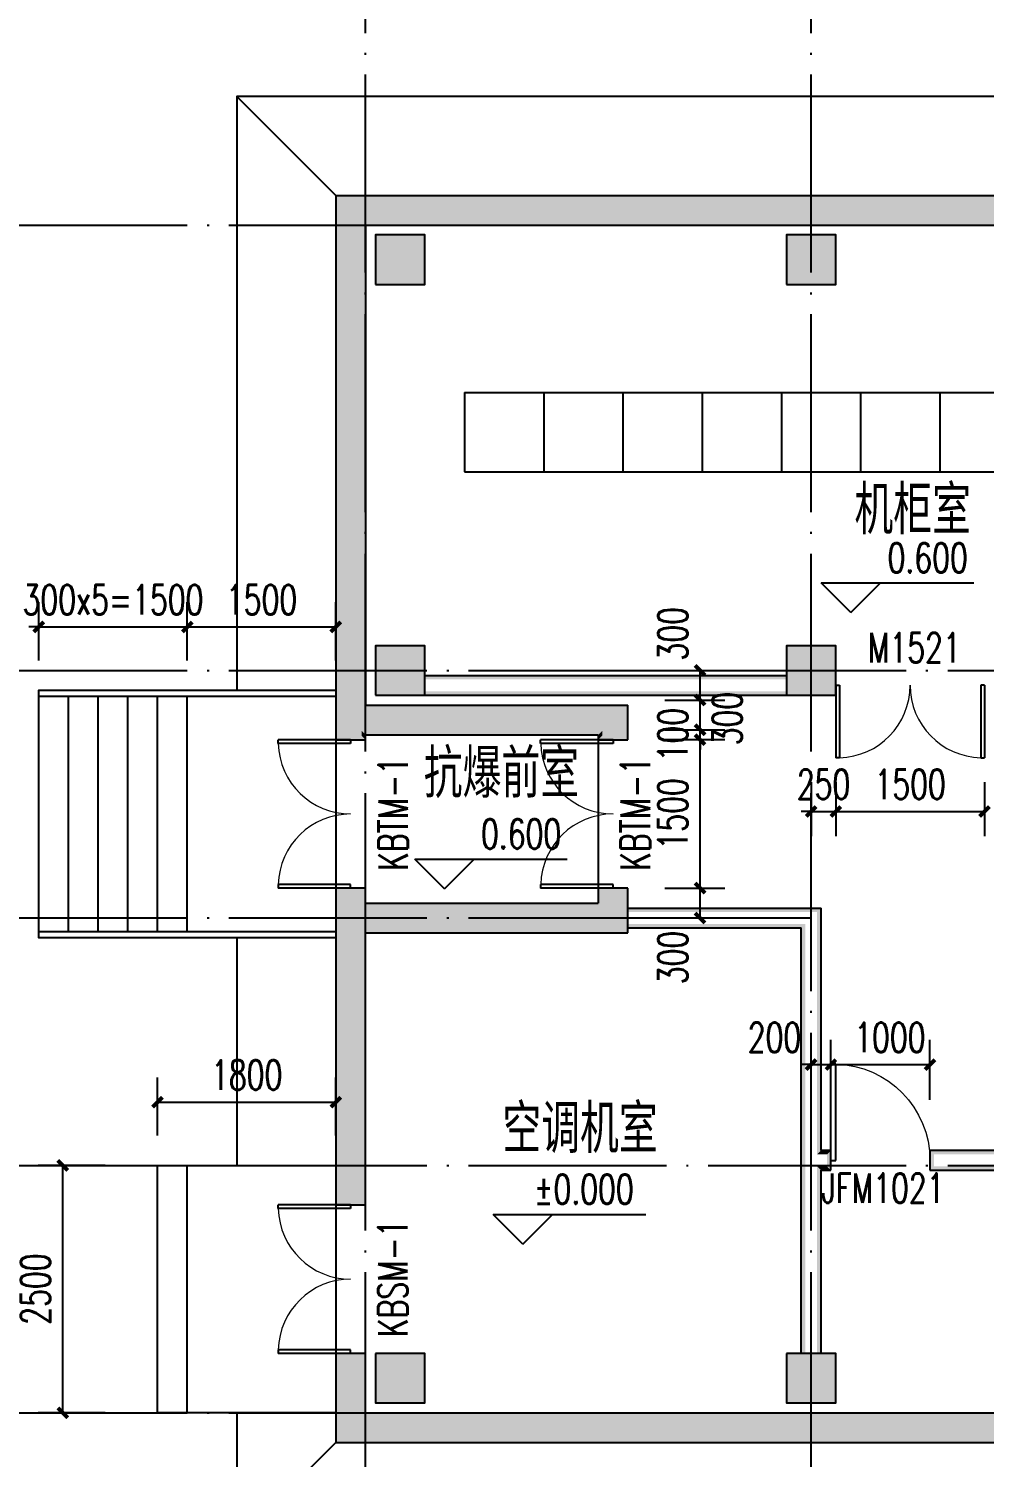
# Model space of a CAD drawing. Extents: x 5066963 to 5185393, y -485691 to -238129.
# Drawn here: x 5111945 to 5121597, y -390811 to -376374 of the extents above; entities that cross this region are included whole.
import ezdxf

# ---------------------------------------------------------------- set-up
doc = ezdxf.new("R2010")
doc.units = 0
doc.header["$LTSCALE"] = 1000
doc.header["$MEASUREMENT"] = 0
doc.linetypes.add('DOTE', pattern=[2.42, 2, -0.2, 0.02, -0.2])
doc.layers.get('0').update_dxf_attribs({"linetype": 'CONTINUOUS'})
doc.layers.get('Defpoints').update_dxf_attribs({"linetype": 'CONTINUOUS'})
for name, color, linetype in [('COLUMN', 9, 'CONTINUOUS'), ('DIM_ELEV', 3, 'CONTINUOUS'), ('DOTE', 252, 'CONTINUOUS'), ('PUB_DIM', 3, 'CONTINUOUS'), ('PUB_HATCH', 8, 'CONTINUOUS'), ('PUB_TEXT', 7, 'CONTINUOUS'), ('PUB_WALL', 9, 'CONTINUOUS'), ('STAIR', 5, 'CONTINUOUS'), ('WALL', 2, 'CONTINUOUS'), ('WINDOW', 4, 'CONTINUOUS'), ('WINDOW_TEXT', 7, 'CONTINUOUS')]:
    doc.layers.add(name, color=color, linetype=linetype)
doc.styles.add('_HZTXT', font='txt.shx', dxfattribs={"width": 0.8, "bigfont": 'HZTXT.shx'})
doc.styles.add('_TCH_DIM', font='SIMPLEX', dxfattribs={"bigfont": 'GBCBIG'})
doc.styles.add('_TCH_DIM_T3', font='SIMPLEX', dxfattribs={"width": 0.705882, "bigfont": 'GBCBIG'})
doc.styles.add('_TCH_WINDOW', font='SIMPLEX', dxfattribs={"height": 3.5, "bigfont": 'GBCBIG'})
doc.dimstyles.new('_TCH_ARCH&&100', dxfattribs={"dimtxt": 297.5, "dimasz": 100, "dimexe": 250, "dimexo": 300, "dimgap": 126.25, "dimtad": 1, "dimdec": 0, "dimzin": 0, "dimdsep": 46, "dimtxsty": '_TCH_DIM_T3', "dimblk": 'ARCHTICK', "dimcen": 0.09, "dimclrt": 7, "dimazin": 2, "dimtfac": 1, "dimtdec": 0, "dimtix": 1, "dimtmove": 2, "dimatfit": 3, "dimfxl": 0, "dimtolj": 1, "dimtzin": 0, "dimarcsym": 0})

# ---------------------------------------------------------------- blocks, each defined once
blk = doc.blocks.new('_ArchTick')
at = {"color": 0, "linetype": 'ByBlock', "const_width": 0.4}
blk.add_lwpolyline([(-0.5, -0.5), (0.5, 0.5)], dxfattribs=at)
blk = doc.blocks.new('*D44')
at = {"layer": 'Defpoints', "color": 0}
for p in [(5121047, -386842), (5120047, -387498), (5121047, -387498)]:
    blk.add_point(p, dxfattribs=at)
at = {"layer": 'PUB_DIM', "color": 0, "lineweight": -2}
for p, q in [((5120047, -387198), (5120047, -386592)), ((5121047, -387198), (5121047, -386592)), ((5120047, -386842), (5121047, -386842))]:
    blk.add_line(p, q, dxfattribs=at)
at = {"layer": 'PUB_DIM', "color": 0, "lineweight": -2, "xscale": 100, "yscale": 100, "zscale": 100, "rotation": 180}
blk.add_blockref('_ArchTick', (5120047, -386842), dxfattribs=at)
at = {"layer": 'PUB_DIM', "color": 0, "lineweight": -2, "xscale": 100, "yscale": 100, "zscale": 100}
blk.add_blockref('_ArchTick', (5121047, -386842), dxfattribs=at)
at = {"layer": 'PUB_DIM', "color": 7, "insert": (5120642, -386567), "char_height": 297.5, "attachment_point": 5, "style": '_TCH_DIM_T3'}
blk.add_mtext('\\A1;1000', dxfattribs=at)
blk = doc.blocks.new('*D45')
at = {"layer": 'Defpoints', "color": 0}
for p in [(5120047, -386842), (5119847, -387498), (5120047, -387498)]:
    blk.add_point(p, dxfattribs=at)
at = {"layer": 'PUB_DIM', "color": 0, "lineweight": -2}
for p, q in [((5119847, -387198), (5119847, -386592)), ((5120047, -387198), (5120047, -386592)), ((5119847, -386842), (5119747, -386842)), ((5119847, -386842), (5120047, -386842)), ((5120047, -386842), (5120147, -386842))]:
    blk.add_line(p, q, dxfattribs=at)
at = {"layer": 'PUB_DIM', "color": 0, "lineweight": -2, "xscale": 100, "yscale": 100, "zscale": 100}
blk.add_blockref('_ArchTick', (5119847, -386842), dxfattribs=at)
at = {"layer": 'PUB_DIM', "color": 0, "lineweight": -2, "xscale": 100, "yscale": 100, "zscale": 100, "rotation": 180}
blk.add_blockref('_ArchTick', (5120047, -386842), dxfattribs=at)
at = {"layer": 'PUB_DIM', "color": 7, "insert": (5119477, -386567), "char_height": 297.5, "attachment_point": 5, "style": '_TCH_DIM_T3'}
blk.add_mtext('\\A1;200', dxfattribs=at)
blk = doc.blocks.new('$DorLib2D$00000001')
for p, q in [((0.45, 0.975), (0.5, 0.975)), ((0.45, 0), (0.45, 0.975)), ((0.5, 0), (0.5, 0.975)), ((0.5, 0), (0.45, 0))]:
    blk.add_line(p, q)
at = {"lineweight": 13}
blk.add_arc((0.475, 0), 0.975, 91.4693, 180, dxfattribs=at)
blk = doc.blocks.new('*D100')
at = {"layer": 'Defpoints', "color": 0}
for p in [(5119847, -383687), (5120097, -383687), (5120097, -384285)]:
    blk.add_point(p, dxfattribs=at)
at = {"layer": 'PUB_DIM', "color": 0, "lineweight": -2}
for p, q in [((5119847, -383987), (5119847, -384535)), ((5120097, -383987), (5120097, -384535)), ((5119847, -384285), (5119747, -384285)), ((5119847, -384285), (5120097, -384285)), ((5120097, -384285), (5120197, -384285))]:
    blk.add_line(p, q, dxfattribs=at)
at = {"layer": 'PUB_DIM', "color": 0, "lineweight": -2, "xscale": 100, "yscale": 100, "zscale": 100}
blk.add_blockref('_ArchTick', (5119847, -384285), dxfattribs=at)
at = {"layer": 'PUB_DIM', "color": 0, "lineweight": -2, "xscale": 100, "yscale": 100, "zscale": 100, "rotation": 180}
blk.add_blockref('_ArchTick', (5120097, -384285), dxfattribs=at)
at = {"layer": 'PUB_DIM', "color": 7, "insert": (5119972, -384010), "char_height": 297.5, "attachment_point": 5, "style": '_TCH_DIM_T3'}
blk.add_mtext('\\A1;250', dxfattribs=at)
blk = doc.blocks.new('*D101')
at = {"layer": 'Defpoints', "color": 0}
for p in [(5120097, -383687), (5121597, -383687), (5121597, -384285)]:
    blk.add_point(p, dxfattribs=at)
at = {"layer": 'PUB_DIM', "color": 0, "lineweight": -2}
for p, q in [((5120097, -383987), (5120097, -384535)), ((5121597, -383987), (5121597, -384535)), ((5120097, -384285), (5121597, -384285))]:
    blk.add_line(p, q, dxfattribs=at)
at = {"layer": 'PUB_DIM', "color": 0, "lineweight": -2, "xscale": 100, "yscale": 100, "zscale": 100, "rotation": 180}
blk.add_blockref('_ArchTick', (5120097, -384285), dxfattribs=at)
at = {"layer": 'PUB_DIM', "color": 0, "lineweight": -2, "xscale": 100, "yscale": 100, "zscale": 100}
blk.add_blockref('_ArchTick', (5121597, -384285), dxfattribs=at)
at = {"layer": 'PUB_DIM', "color": 7, "insert": (5120847, -384010), "char_height": 297.5, "attachment_point": 5, "style": '_TCH_DIM_T3'}
blk.add_mtext('\\A1;1500', dxfattribs=at)
blk = doc.blocks.new('*D102')
at = {"layer": 'Defpoints', "color": 0}
for p in [(5118068, -385059), (5118725, -385059), (5118068, -385360)]:
    blk.add_point(p, dxfattribs=at)
at = {"layer": 'PUB_DIM', "color": 0, "lineweight": -2}
for p, q in [((5118368, -385059), (5118975, -385059)), ((5118725, -385360), (5118725, -385059)), ((5118368, -385360), (5118975, -385360))]:
    blk.add_line(p, q, dxfattribs=at)
at = {"layer": 'PUB_DIM', "color": 0, "lineweight": -2, "xscale": 100, "yscale": 100, "zscale": 100}
for p, rotation in [((5118725, -385059), 90), ((5118725, -385360), 270)]:
    blk.add_blockref('_ArchTick', p, dxfattribs=dict(at, rotation=rotation))
at = {"layer": 'PUB_DIM', "color": 7, "insert": (5118450, -385760), "char_height": 297.5, "attachment_point": 5, "rotation": 90, "style": '_TCH_DIM_T3'}
blk.add_mtext('\\A1;300', dxfattribs=at)
blk = doc.blocks.new('*D103')
at = {"layer": 'Defpoints', "color": 0}
for p in [(5118068, -383559), (5118725, -383559), (5118068, -385059)]:
    blk.add_point(p, dxfattribs=at)
at = {"layer": 'PUB_DIM', "color": 0, "lineweight": -2}
for p, q in [((5118368, -383559), (5118975, -383559)), ((5118725, -385059), (5118725, -383559)), ((5118368, -385059), (5118975, -385059))]:
    blk.add_line(p, q, dxfattribs=at)
at = {"layer": 'PUB_DIM', "color": 0, "lineweight": -2, "xscale": 100, "yscale": 100, "zscale": 100}
for p, rotation in [((5118725, -383559), 90), ((5118725, -385059), 270)]:
    blk.add_blockref('_ArchTick', p, dxfattribs=dict(at, rotation=rotation))
at = {"layer": 'PUB_DIM', "color": 7, "insert": (5118450, -384309), "char_height": 297.5, "attachment_point": 5, "rotation": 90, "style": '_TCH_DIM_T3'}
blk.add_mtext('\\A1;1500', dxfattribs=at)
blk = doc.blocks.new('*D104')
at = {"layer": 'Defpoints', "color": 0}
for p in [(5118068, -383459), (5118068, -383559), (5118725, -383459)]:
    blk.add_point(p, dxfattribs=at)
at = {"layer": 'PUB_DIM', "color": 0, "lineweight": -2}
for p, q in [((5118725, -383459), (5118725, -383359)), ((5118368, -383459), (5118975, -383459)), ((5118368, -383559), (5118975, -383559)), ((5118725, -383559), (5118725, -383459)), ((5118725, -383559), (5118725, -383659))]:
    blk.add_line(p, q, dxfattribs=at)
at = {"layer": 'PUB_DIM', "color": 0, "lineweight": -2, "xscale": 100, "yscale": 100, "zscale": 100}
for p, rotation in [((5118725, -383459), 270), ((5118725, -383559), 90)]:
    blk.add_blockref('_ArchTick', p, dxfattribs=dict(at, rotation=rotation))
at = {"layer": 'PUB_DIM', "color": 7, "insert": (5118450, -383509), "char_height": 297.5, "attachment_point": 5, "rotation": 90, "style": '_TCH_DIM_T3'}
blk.add_mtext('\\A1;100', dxfattribs=at)
blk = doc.blocks.new('*D105')
at = {"layer": 'Defpoints', "color": 0}
for p in [(5118068, -383159), (5118725, -383159), (5118068, -383459)]:
    blk.add_point(p, dxfattribs=at)
at = {"layer": 'PUB_DIM', "color": 0, "lineweight": -2}
for p, q in [((5118368, -383159), (5118975, -383159)), ((5118725, -383459), (5118725, -383159)), ((5118368, -383459), (5118975, -383459))]:
    blk.add_line(p, q, dxfattribs=at)
at = {"layer": 'PUB_DIM', "color": 0, "lineweight": -2, "xscale": 100, "yscale": 100, "zscale": 100}
for p, rotation in [((5118725, -383159), 90), ((5118725, -383459), 270)]:
    blk.add_blockref('_ArchTick', p, dxfattribs=dict(at, rotation=rotation))
at = {"layer": 'PUB_DIM', "color": 7, "insert": (5119000, -383346), "char_height": 297.5, "attachment_point": 5, "rotation": 90, "style": '_TCH_DIM_T3'}
blk.add_mtext('\\A1;300', dxfattribs=at)
blk = doc.blocks.new('*D106')
at = {"layer": 'Defpoints', "color": 0}
for p in [(5118068, -382859), (5118725, -382859), (5118068, -383159)]:
    blk.add_point(p, dxfattribs=at)
at = {"layer": 'PUB_DIM', "color": 0, "lineweight": -2}
for p, q in [((5118368, -382859), (5118975, -382859)), ((5118725, -383159), (5118725, -382859)), ((5118368, -383159), (5118975, -383159))]:
    blk.add_line(p, q, dxfattribs=at)
at = {"layer": 'PUB_DIM', "color": 0, "lineweight": -2, "xscale": 100, "yscale": 100, "zscale": 100}
for p, rotation in [((5118725, -382859), 90), ((5118725, -383159), 270)]:
    blk.add_blockref('_ArchTick', p, dxfattribs=dict(at, rotation=rotation))
at = {"layer": 'PUB_DIM', "color": 7, "insert": (5118450, -382489), "char_height": 297.5, "attachment_point": 5, "rotation": 90, "style": '_TCH_DIM_T3'}
blk.add_mtext('\\A1;300', dxfattribs=at)
blk = doc.blocks.new('*D107')
at = {"layer": 'Defpoints', "color": 0}
for p in [(5112290, -387860), (5113019, -387860), (5113019, -390360)]:
    blk.add_point(p, dxfattribs=at)
at = {"layer": 'PUB_DIM', "color": 0, "lineweight": -2}
for p, q in [((5112719, -387860), (5112040, -387860)), ((5112290, -390360), (5112290, -387860)), ((5112719, -390360), (5112040, -390360))]:
    blk.add_line(p, q, dxfattribs=at)
at = {"layer": 'PUB_DIM', "color": 0, "lineweight": -2, "xscale": 100, "yscale": 100, "zscale": 100}
for p, rotation in [((5112290, -387860), 90), ((5112290, -390360), 270)]:
    blk.add_blockref('_ArchTick', p, dxfattribs=dict(at, rotation=rotation))
at = {"layer": 'PUB_DIM', "color": 7, "insert": (5112015, -389110), "char_height": 297.5, "attachment_point": 5, "rotation": 90, "style": '_TCH_DIM_T3'}
blk.add_mtext('\\A1;2500', dxfattribs=at)
blk = doc.blocks.new('*D108')
at = {"layer": 'Defpoints', "color": 0}
for p in [(5115047, -387222), (5113247, -387860), (5115047, -387860)]:
    blk.add_point(p, dxfattribs=at)
at = {"layer": 'PUB_DIM', "color": 0, "lineweight": -2}
for p, q in [((5113247, -387560), (5113247, -386972)), ((5115047, -387560), (5115047, -386972)), ((5113247, -387222), (5115047, -387222))]:
    blk.add_line(p, q, dxfattribs=at)
at = {"layer": 'PUB_DIM', "color": 0, "lineweight": -2, "xscale": 100, "yscale": 100, "zscale": 100, "rotation": 180}
blk.add_blockref('_ArchTick', (5113247, -387222), dxfattribs=at)
at = {"layer": 'PUB_DIM', "color": 0, "lineweight": -2, "xscale": 100, "yscale": 100, "zscale": 100}
blk.add_blockref('_ArchTick', (5115047, -387222), dxfattribs=at)
at = {"layer": 'PUB_DIM', "color": 7, "insert": (5114147, -386947), "char_height": 297.5, "attachment_point": 5, "style": '_TCH_DIM_T3'}
blk.add_mtext('\\A1;1800', dxfattribs=at)
blk = doc.blocks.new('*D111')
at = {"layer": 'Defpoints', "color": 0}
for p in [(5113547, -382420), (5112047, -383059), (5113547, -383059)]:
    blk.add_point(p, dxfattribs=at)
at = {"layer": 'PUB_DIM', "color": 0, "lineweight": -2}
for p, q in [((5112047, -382759), (5112047, -382170)), ((5113547, -382759), (5113547, -382170)), ((5112047, -382420), (5111947, -382420)), ((5112047, -382420), (5113547, -382420)), ((5113547, -382420), (5113647, -382420))]:
    blk.add_line(p, q, dxfattribs=at)
at = {"layer": 'PUB_DIM', "color": 0, "lineweight": -2, "xscale": 100, "yscale": 100, "zscale": 100}
blk.add_blockref('_ArchTick', (5112047, -382420), dxfattribs=at)
at = {"layer": 'PUB_DIM', "color": 0, "lineweight": -2, "xscale": 100, "yscale": 100, "zscale": 100, "rotation": 180}
blk.add_blockref('_ArchTick', (5113547, -382420), dxfattribs=at)
at = {"layer": 'PUB_DIM', "color": 7, "insert": (5112797, -382145), "char_height": 297.5, "attachment_point": 5, "style": '_TCH_DIM_T3'}
blk.add_mtext('\\A1;300x5=1500', dxfattribs=at)
blk = doc.blocks.new('*D112')
at = {"layer": 'Defpoints', "color": 0}
for p in [(5115047, -382420), (5113547, -383059), (5115047, -383059)]:
    blk.add_point(p, dxfattribs=at)
at = {"layer": 'PUB_DIM', "color": 0, "lineweight": -2}
for p, q in [((5113547, -382759), (5113547, -382170)), ((5115047, -382759), (5115047, -382170)), ((5113547, -382420), (5115047, -382420))]:
    blk.add_line(p, q, dxfattribs=at)
at = {"layer": 'PUB_DIM', "color": 0, "lineweight": -2, "xscale": 100, "yscale": 100, "zscale": 100, "rotation": 180}
blk.add_blockref('_ArchTick', (5113547, -382420), dxfattribs=at)
at = {"layer": 'PUB_DIM', "color": 0, "lineweight": -2, "xscale": 100, "yscale": 100, "zscale": 100}
blk.add_blockref('_ArchTick', (5115047, -382420), dxfattribs=at)
at = {"layer": 'PUB_DIM', "color": 7, "insert": (5114297, -382145), "char_height": 297.5, "attachment_point": 5, "style": '_TCH_DIM_T3'}
blk.add_mtext('\\A1;1500', dxfattribs=at)
blk = doc.blocks.new('$DorLib2D$00000002')
for p, q in [((-0.5, 0), (-0.5, 0.4875)), ((-0.475, 0.4875), (-0.5, 0.4875)), ((-0.475, 0), (-0.475, 0.4875)), ((0.475, 0), (0.475, 0.4875)), ((0.475, 0.4875), (0.5, 0.4875)), ((0.5, 0), (0.5, 0.4875)), ((-0.5, 0), (-0.475, 0)), ((0.5, 0), (0.475, 0))]:
    blk.add_line(p, q)
at = {"lineweight": 13}
for centre, start, end in [((-0.4875, 0), 0, 88.53072), ((0.4875, 0), 91.46928, 180)]:
    blk.add_arc(centre, 0.4875, start, end, dxfattribs=at)
blk = doc.blocks.new('_FZH')
blk.add_lwpolyline([(-0.5, -0.5), (0.5, -0.5), (0.5, 0.5), (-0.5, 0.5)], close=True)
at = {"layer": 'PUB_HATCH'}
blk.add_solid([(-0.5, -0.5), (0.5, -0.5), (-0.5, 0.5), (0.5, 0.5)], dxfattribs=at)

msp = doc.modelspace()

# ---------------------------------------------------------------- hatches: boundary and pattern name
at = {"layer": 'PUB_HATCH'}
for points in [[(5115346.8, -378359.9), (5115046.8, -378059.9), (5115046.8, -383309.9), (5115086.8, -383309.9), (5115246.8, -383343.2), (5115306.8, -383249.9), (5115346.8, -383209.9)], [(5115046.8, -378059.9), (5115346.8, -378359.9), (5127346.8, -378359.9), (5127646.8, -378059.9)], [(5115246.8, -383343.2), (5115306.8, -383469.9), (5115346.8, -383509.9), (5117696.8, -383509.9), (5117996.8, -383209.9), (5115346.8, -383209.9), (5115306.8, -383249.9)], [(5117996.8, -383209.9), (5117696.8, -383509.9), (5117696.8, -383559.3), (5117996.8, -383559.3)], [(5115086.8, -383309.9), (5115046.8, -383309.9), (5115046.8, -383559.9), (5115346.8, -383559.9), (5115346.8, -383509.9), (5115306.8, -383469.9), (5115246.8, -383343.2)], [(5115306.8, -385249.9), (5115346.8, -385209.9), (5115346.8, -385059.9), (5115046.8, -385059.9), (5115046.8, -385359.9), (5115246.8, -385359.9)], [(5117696.8, -385209.9), (5117996.8, -385509.9), (5117996.8, -385059.3), (5117696.8, -385059.3)], [(5115246.8, -385359.9), (5115306.8, -385469.9), (5115346.8, -385509.9), (5117996.8, -385509.9), (5117696.8, -385209.9), (5115346.8, -385209.9), (5115306.8, -385249.9)], [(5115246.8, -385359.9), (5115046.8, -385359.9), (5115046.8, -388259.9), (5115346.8, -388259.9), (5115346.8, -385509.9), (5115306.8, -385469.9)], [(5115046.8, -390659.9), (5115346.8, -390359.9), (5115346.8, -389759.9), (5115046.8, -389759.9)], [(5115346.8, -390359.9), (5115046.8, -390659.9), (5124846.8, -390659.9), (5124846.8, -390459.9), (5124736.8, -390399.9), (5124696.8, -390359.9)]]:
    msp.add_hatch(color=256, dxfattribs=at).paths.add_polyline_path(points)
at = {"layer": 'PUB_WALL'}
for points in [[(5115046.8, -378059.9), (5115046.8, -383309.9), (5115086.8, -383309.9), (5115086.8, -378099.9)], [(5115046.8, -378059.9), (5127646.8, -378059.9), (5127606.8, -378099.9), (5115086.8, -378099.9)], [(5115346.8, -378359.9), (5115346.8, -383209.9), (5115306.8, -383249.9), (5115306.8, -378319.9)], [(5115346.8, -378359.9), (5127346.8, -378359.9), (5127386.8, -378319.9), (5115306.8, -378319.9)], [(5115946.8, -378459.9), (5115446.8, -378459.9), (5115486.8, -378499.9), (5115906.8, -378499.9)], [(5115446.8, -378459.9), (5115446.8, -378959.9), (5115486.8, -378919.9), (5115486.8, -378499.9)], [(5115946.8, -378959.9), (5115946.8, -378459.9), (5115906.8, -378499.9), (5115906.8, -378919.9)], [(5120096.8, -378459.9), (5119596.8, -378459.9), (5119636.8, -378499.9), (5120056.8, -378499.9)], [(5119596.8, -378459.9), (5119596.8, -378959.9), (5119636.8, -378919.9), (5119636.8, -378499.9)], [(5120096.8, -378959.9), (5120096.8, -378459.9), (5120056.8, -378499.9), (5120056.8, -378919.9)], [(5115446.8, -378959.9), (5115946.8, -378959.9), (5115906.8, -378919.9), (5115486.8, -378919.9)], [(5119596.8, -378959.9), (5120096.8, -378959.9), (5120056.8, -378919.9), (5119636.8, -378919.9)], [(5115946.8, -382609.9), (5115446.8, -382609.9), (5115486.8, -382649.9), (5115906.8, -382649.9)], [(5115446.8, -382609.9), (5115446.8, -383109.9), (5115486.8, -383069.9), (5115486.8, -382649.9)], [(5115946.8, -383109.9), (5115946.8, -382609.9), (5115906.8, -382649.9), (5115906.8, -383069.9)], [(5120096.8, -382609.9), (5119596.8, -382609.9), (5119636.8, -382649.9), (5120056.8, -382649.9)], [(5119596.8, -382609.9), (5119596.8, -383109.9), (5119636.8, -383069.9), (5119636.8, -382649.9)], [(5120096.8, -383109.9), (5120096.8, -382609.9), (5120056.8, -382649.9), (5120056.8, -383069.9)], [(5119596.8, -382949.9), (5119596.8, -382909.9), (5115946.8, -382909.9), (5115946.8, -382949.9)], [(5115446.8, -383109.9), (5115946.8, -383109.9), (5115906.8, -383069.9), (5115486.8, -383069.9)], [(5119596.8, -383109.9), (5119596.8, -383069.9), (5115946.8, -383069.9), (5115946.8, -383109.9)], [(5119596.8, -383109.9), (5120096.8, -383109.9), (5120056.8, -383069.9), (5119636.8, -383069.9)], [(5115346.8, -383209.9), (5117996.8, -383209.9), (5117956.8, -383249.9), (5115306.8, -383249.9)], [(5117996.8, -383559.3), (5117996.8, -383209.9), (5117956.8, -383249.9), (5117956.8, -383519.3)], [(5115046.8, -383309.9), (5115046.8, -383559.9), (5115086.8, -383519.9), (5115086.8, -383309.9)], [(5115046.8, -383559.9), (5115346.8, -383559.9), (5115306.8, -383519.9), (5115086.8, -383519.9)], [(5115346.8, -383559.9), (5115346.8, -383509.9), (5115306.8, -383469.9), (5115306.8, -383519.9)], [(5115346.8, -383509.9), (5117696.8, -383509.9), (5117736.8, -383469.9), (5115306.8, -383469.9)], [(5117696.8, -383509.9), (5117696.8, -383559.3), (5117736.8, -383519.3), (5117736.8, -383469.9)], [(5117696.8, -383559.3), (5117996.8, -383559.3), (5117956.8, -383519.3), (5117736.8, -383519.3)], [(5115346.8, -385059.9), (5115046.8, -385059.9), (5115086.8, -385099.9), (5115306.8, -385099.9)], [(5115046.8, -385059.9), (5115046.8, -385359.9), (5115086.8, -385359.9), (5115086.8, -385099.9)], [(5115346.8, -385209.9), (5115346.8, -385059.9), (5115306.8, -385099.9), (5115306.8, -385249.9)], [(5117996.8, -385059.3), (5117696.8, -385059.3), (5117736.8, -385099.3), (5117956.8, -385099.3)], [(5117696.8, -385059.3), (5117696.8, -385209.9), (5117736.8, -385249.9), (5117736.8, -385099.3)], [(5117996.8, -385509.9), (5117996.8, -385059.3), (5117956.8, -385099.3), (5117956.8, -385469.9)], [(5115346.8, -385209.9), (5117696.8, -385209.9), (5117736.8, -385249.9), (5115306.8, -385249.9)], [(5117996.8, -385259.9), (5119946.8, -385259.9), (5119906.8, -385299.9), (5117996.8, -385299.9)], [(5119946.8, -387710.2), (5119946.8, -385259.9), (5119906.8, -385299.9), (5119906.8, -387750.2)], [(5115046.8, -385359.9), (5115046.8, -388259.9), (5115086.8, -388219.9), (5115086.8, -385359.9)], [(5117996.8, -385459.9), (5119746.8, -385459.9), (5119786.8, -385419.9), (5117996.8, -385419.9)], [(5119746.8, -387810.2), (5119746.8, -385459.9), (5119786.8, -385419.9), (5119786.8, -387810.2)], [(5115346.8, -388259.9), (5115346.8, -385509.9), (5115306.8, -385469.9), (5115306.8, -388219.9)], [(5115346.8, -385509.9), (5117996.8, -385509.9), (5117956.8, -385469.9), (5115306.8, -385469.9)], [(5120046.8, -387710.2), (5119946.8, -387710.2), (5119906.8, -387750.2), (5120006.8, -387750.2)], [(5120046.8, -387910.2), (5120046.8, -387710.2), (5120006.8, -387750.2), (5120006.8, -387870.2)], [(5124696.8, -387710.2), (5121046.8, -387710.2), (5121086.8, -387750.2), (5124696.8, -387750.2)], [(5121046.8, -387710.2), (5121046.8, -387910.2), (5121086.8, -387870.2), (5121086.8, -387750.2)], [(5119746.8, -389759.9), (5119786.8, -389759.9), (5119786.8, -387810.2), (5119746.8, -387810.2)], [(5119906.8, -389759.9), (5119946.8, -389759.9), (5119946.8, -387910.2), (5119906.8, -387870.2)], [(5119946.8, -387910.2), (5120046.8, -387910.2), (5120006.8, -387870.2), (5119906.8, -387870.2)], [(5121046.8, -387910.2), (5124696.8, -387910.2), (5124696.8, -387870.2), (5121086.8, -387870.2)], [(5115046.8, -388259.9), (5115346.8, -388259.9), (5115306.8, -388219.9), (5115086.8, -388219.9)], [(5115346.8, -389759.9), (5115046.8, -389759.9), (5115086.8, -389799.9), (5115306.8, -389799.9)], [(5115046.8, -389759.9), (5115046.8, -390659.9), (5115086.8, -390619.9), (5115086.8, -389799.9)], [(5115346.8, -390359.9), (5115346.8, -389759.9), (5115306.8, -389799.9), (5115306.8, -390399.9)], [(5115446.8, -389759.9), (5115446.8, -390259.9), (5115486.8, -390219.9), (5115486.8, -389799.9)], [(5115946.8, -389759.9), (5115446.8, -389759.9), (5115486.8, -389799.9), (5115906.8, -389799.9)], [(5115946.8, -390259.9), (5115946.8, -389759.9), (5115906.8, -389799.9), (5115906.8, -390219.9)], [(5119596.8, -389759.9), (5119596.8, -390259.9), (5119636.8, -390219.9), (5119636.8, -389799.9)], [(5120096.8, -389759.9), (5119596.8, -389759.9), (5119636.8, -389799.9), (5120056.8, -389799.9)], [(5120096.8, -390259.9), (5120096.8, -389759.9), (5120056.8, -389799.9), (5120056.8, -390219.9)], [(5115446.8, -390259.9), (5115946.8, -390259.9), (5115906.8, -390219.9), (5115486.8, -390219.9)], [(5119596.8, -390259.9), (5120096.8, -390259.9), (5120056.8, -390219.9), (5119636.8, -390219.9)], [(5115346.8, -390359.9), (5124696.8, -390359.9), (5124736.8, -390399.9), (5115306.8, -390399.9)], [(5115046.8, -390659.9), (5124846.8, -390659.9), (5124846.8, -390619.9), (5115086.8, -390619.9)]]:
    msp.add_hatch(color=0, dxfattribs=at).paths.add_polyline_path(points)

# ---------------------------------------------------------------- linework, layer by layer
at = {"color": 2}
for p, q in [((5116346.8, -380052), (5125146.8, -380052)), ((5116346.8, -380052), (5116346.8, -380852)), ((5117146.8, -380052), (5117146.8, -380852)), ((5117946.8, -380052), (5117946.8, -380852)), ((5118746.8, -380052), (5118746.8, -380852)), ((5119546.8, -380052), (5119546.8, -380852)), ((5120346.8, -380052), (5120346.8, -380852)), ((5121146.8, -380052), (5121146.8, -380852)), ((5116346.8, -380852), (5125146.8, -380852))]:
    msp.add_line(p, q, dxfattribs=at)
at = {"layer": 'DIM_ELEV', "color": 0}
for p, q in [((5120249.2, -382275.4), (5119949.2, -381975.4)), ((5119949.2, -381975.4), (5121489.4, -381975.4)), ((5120249.2, -382275.4), (5120549.2, -381975.4)), ((5116143.3, -385065.6), (5115843.3, -384765.6)), ((5115843.3, -384765.6), (5117383.5, -384765.6)), ((5116143.3, -385065.6), (5116443.3, -384765.6)), ((5116936.8, -388655.5), (5116636.8, -388355.5)), ((5116636.8, -388355.5), (5118177.1, -388355.5)), ((5116936.8, -388655.5), (5117236.8, -388355.5))]:
    msp.add_line(p, q, dxfattribs=at)
at = {"layer": 'DOTE', "linetype": 'DOTE'}
for p, q in [((5115346.8, -393359.9), (5115346.8, -375359.9)), ((5119846.8, -393359.9), (5119846.8, -375359.9)), ((5111546.8, -378359.9), (5131946.8, -378359.9)), ((5111546.8, -382859.9), (5131946.8, -382859.9)), ((5111546.8, -385359.9), (5119846.8, -385359.9)), ((5111546.8, -387859.9), (5131946.8, -387859.9)), ((5111546.8, -390359.9), (5131946.8, -390359.9))]:
    msp.add_line(p, q, dxfattribs=at)
at = {"layer": 'STAIR'}
for p, q in [((5114046.8, -377059.9), (5115046.8, -378059.9)), ((5112346.8, -385499.8), (5112346.8, -383119.8)), ((5112646.8, -385499.8), (5112646.8, -383119.8)), ((5112946.8, -385499.8), (5112946.8, -383119.8)), ((5113246.8, -385499.8), (5113246.8, -383119.8)), ((5113546.8, -385499.8), (5113546.8, -383119.8)), ((5113546.8, -390359.9), (5113546.8, -387859.9)), ((5114046.8, -391659.9), (5115046.8, -390659.9))]:
    msp.add_line(p, q, dxfattribs=at)
for points in [[(5128646.8, -378509.7), (5128646.8, -377059.9), (5114046.8, -377059.9), (5114046.8, -383059.3)], [(5115046.8, -385559.8), (5112046.8, -385559.8), (5112046.8, -383059.8), (5115046.8, -383059.8)], [(5112046.8, -383119.8), (5115046.8, -383119.8)], [(5115046.8, -385499.8), (5112046.8, -385499.8)], [(5114046.8, -385559.3), (5114046.8, -387859.9)], [(5115046.8, -390359.9), (5113246.8, -390359.9), (5113246.8, -387859.9), (5115046.8, -387859.9)], [(5114046.8, -390359.9), (5114046.8, -391659.9), (5124847.1, -391659.9)]]:
    msp.add_lwpolyline(points, dxfattribs=at)
at = {"layer": 'WALL', "color": 0}
for p, q in [((5115046.8, -378059.9), (5115046.8, -383309.9)), ((5115046.8, -378059.9), (5127646.8, -378059.9)), ((5115346.8, -378359.9), (5115346.8, -383209.9)), ((5115346.8, -378359.9), (5127346.8, -378359.9)), ((5115946.8, -382909.9), (5119596.8, -382909.9)), ((5115946.8, -383109.9), (5119596.8, -383109.9)), ((5115346.8, -383209.9), (5117996.8, -383209.9)), ((5117996.8, -383559.3), (5117996.8, -383209.9)), ((5115046.8, -383309.9), (5115046.8, -383559.9)), ((5115046.8, -383559.9), (5115346.8, -383559.9)), ((5115346.8, -383559.9), (5115346.8, -383509.9)), ((5115346.8, -383509.9), (5117696.8, -383509.9)), ((5117696.8, -383509.9), (5117696.8, -383559.3)), ((5117696.8, -383559.3), (5117996.8, -383559.3)), ((5115346.8, -385059.9), (5115046.8, -385059.9)), ((5115046.8, -385059.9), (5115046.8, -385359.9)), ((5115346.8, -385209.9), (5115346.8, -385059.9)), ((5117996.8, -385059.3), (5117696.8, -385059.3)), ((5117696.8, -385059.3), (5117696.8, -385209.9)), ((5117996.8, -385509.9), (5117996.8, -385059.3)), ((5115346.8, -385209.9), (5117696.8, -385209.9)), ((5117996.8, -385259.9), (5119946.8, -385259.9)), ((5119946.8, -387710.2), (5119946.8, -385259.9)), ((5115046.8, -385359.9), (5115046.8, -388259.9)), ((5115346.8, -388259.9), (5115346.8, -385509.9)), ((5115346.8, -385509.9), (5117996.8, -385509.9)), ((5117996.8, -385459.9), (5119746.8, -385459.9)), ((5119746.8, -387810.2), (5119746.8, -385459.9)), ((5120046.8, -387710.2), (5119946.8, -387710.2)), ((5120046.8, -387910.2), (5120046.8, -387710.2)), ((5124696.8, -387710.2), (5121046.8, -387710.2)), ((5121046.8, -387710.2), (5121046.8, -387910.2)), ((5119746.8, -389759.9), (5119746.8, -387810.2)), ((5119946.8, -389759.9), (5119946.8, -387910.2)), ((5119946.8, -387910.2), (5120046.8, -387910.2)), ((5121046.8, -387910.2), (5124696.8, -387910.2)), ((5115046.8, -388259.9), (5115346.8, -388259.9)), ((5115346.8, -389759.9), (5115046.8, -389759.9)), ((5115046.8, -389759.9), (5115046.8, -390659.9)), ((5115346.8, -390359.9), (5115346.8, -389759.9)), ((5115346.8, -390359.9), (5124696.8, -390359.9)), ((5115046.8, -390659.9), (5124846.8, -390659.9))]:
    msp.add_line(p, q, dxfattribs=at)
at = {"layer": 'WINDOW'}
for p, q in [((5115046.8, -383559.9), (5115046.8, -385059.9)), ((5117696.8, -383559.3), (5117696.8, -385059.3)), ((5115046.8, -388259.9), (5115046.8, -389759.9))]:
    msp.add_line(p, q, dxfattribs=at)

# ---------------------------------------------------------------- block references
at = {"layer": 'COLUMN', "color": 0, "xscale": 500, "yscale": 500, "zscale": 500}
for p in [(5115696.8, -378709.9), (5119846.8, -378709.9), (5115696.8, -382859.9), (5119846.8, -382859.9)]:
    msp.add_blockref('_FZH', p, dxfattribs=at)
at = {"layer": 'COLUMN', "color": 0, "xscale": 500, "yscale": 500, "zscale": 500, "rotation": 270}
for p in [(5115696.8, -390009.9), (5119846.8, -390009.9)]:
    msp.add_blockref('_FZH', p, dxfattribs=at)
at = {"layer": 'WINDOW', "color": 0}
ref = msp.add_blockref('$DorLib2D$00000002', (5120846.8, -383009.9), dxfattribs=dict(at, xscale=-1500, yscale=-1500, zscale=-1500))
ref.add_attrib('A', 'M1521', (5120421.8, -382778.7), dxfattribs={"layer": 'WINDOW_TEXT', "color": 0, "height": 297.5, "style": '_TCH_WINDOW', "width": 0.705882})
at = {"layer": 'WINDOW'}
ref = msp.add_blockref('$DorLib2D$00000002', (5115196.8, -384309.9), dxfattribs=dict(at, xscale=-1500, yscale=-1500, zscale=-1500, rotation=270))
ref.add_attrib('A', 'KBTM-1', (5115775.5, -384884.9), dxfattribs={"layer": 'WINDOW_TEXT', "height": 297.5, "rotation": 90, "style": '_TCH_WINDOW', "width": 0.705882})
ref = msp.add_blockref('$DorLib2D$00000002', (5117846.8, -384309.3), dxfattribs=dict(at, xscale=-1500, yscale=-1500, zscale=-1500, rotation=270))
ref.add_attrib('A', 'KBTM-1', (5118220.3, -384884.3), dxfattribs={"layer": 'WINDOW_TEXT', "height": 297.5, "rotation": 90, "style": '_TCH_WINDOW', "width": 0.705882})
at = {"layer": 'WINDOW', "color": 0}
ref = msp.add_blockref('$DorLib2D$00000001', (5120546.8, -387810.2), dxfattribs=dict(at, xscale=-1000, yscale=1000, zscale=-1000, rotation=359.9999999966615))
ref.add_attrib('A', 'JFM1021', (5119951.8, -388238.8), dxfattribs={"layer": 'WINDOW_TEXT', "color": 0, "height": 297.5, "style": '_TCH_WINDOW', "width": 0.705882})
at = {"layer": 'WINDOW'}
ref = msp.add_blockref('$DorLib2D$00000002', (5115196.8, -389009.9), dxfattribs=dict(at, xscale=-1500, yscale=-1500, zscale=-1500, rotation=270))
ref.add_attrib('A', 'KBSM-1', (5115770.6, -389594.9), dxfattribs={"layer": 'WINDOW_TEXT', "height": 297.5, "rotation": 90, "style": '_TCH_WINDOW', "width": 0.705882})

# ---------------------------------------------------------------- texts
at = {"layer": 'PUB_DIM', "style": '_HZTXT', "width": 0.8}
for s, p in [('机柜室', (5120284.5, -381483.4)), ('抗爆前室', (5115935.1, -384146.1)), ('空调机室', (5116728.7, -387736))]:
    msp.add_text(s, height=490.23, dxfattribs=at).set_placement(p)
at = {"layer": 'PUB_TEXT', "color": 0, "style": '_TCH_DIM', "width": 0.705882}
for s, p in [('0.600', (5120619.4, -381870.4)), ('0.600', (5116513.5, -384660.6)), ('%%P0.000', (5117047.1, -388250.5))]:
    msp.add_text(s, height=297.5, dxfattribs=at).set_placement(p)

# ---------------------------------------------------------------- dimensions: what is measured, and where the dimension line sits
at = {"layer": 'PUB_DIM', "color": 0}
dim = msp.add_aligned_dim(p1=(5112046.8, -383059.3), p2=(5113546.8, -383059.3), distance=639.6, text='300x5=1500', dimstyle='_TCH_ARCH&&100', dxfattribs=at)
dim.commit()
dim.dimension.update_dxf_attribs({"geometry": '*D111', "text_midpoint": (5112796.8, -382144.7)})
for p1, p2, distance, picture, middle in [((5113546.8, -383059.3), (5115046.8, -383059.3), 639.6, '*D112', (5114296.8, -382144.7)), ((5118068.3, -383559.3), (5118068.3, -383458.9), -656.5, '*D104', (5118449.8, -383509.1)), ((5118068.3, -385059.3), (5118068.3, -383559.3), -656.5, '*D103', (5118449.8, -384309.3)), ((5119846.8, -383687.4), (5120096.8, -383687.4), -597.3, '*D100', (5119971.8, -384009.7)), ((5120096.8, -383687.4), (5121596.8, -383687.4), -597.3, '*D101', (5120846.8, -384009.7)), ((5113246.8, -387859.9), (5115046.8, -387859.9), 638, '*D108', (5114146.8, -386946.8)), ((5113019.3, -390359.9), (5113019.3, -387859.9), 729.6, '*D107', (5112014.7, -389109.9))]:
    dim = msp.add_aligned_dim(p1=p1, p2=p2, distance=distance, dimstyle='_TCH_ARCH&&100', dxfattribs=at)
    dim.commit()
    dim.dimension.update_dxf_attribs({"geometry": picture, "text_midpoint": middle})
for base, p1, p2, angle, picture, middle in [((5118724.8137423, -382859.3900352), (5118068.2970734, -383158.8900352), (5118068.2970734, -382859.3900352), 90, '*D106', (5118449.8137423, -382489.3900352)), ((5118724.8, -383158.9), (5118068.3, -383458.9), (5118068.3, -383158.9), 90, '*D105', (5118999.8, -383346.4)), ((5120046.8, -386842), (5119846.8, -387498.2), (5120046.8, -387498.2), 360, '*D45', (5119476.8, -386567)), ((5121046.8, -386842), (5120046.8, -387498.2), (5121046.8, -387498.2), 360, '*D44', (5120641.8, -386567))]:
    dim = msp.add_linear_dim(base=base, p1=p1, p2=p2, angle=angle, dimstyle='_TCH_ARCH&&100', dxfattribs=at)
    dim.commit()
    dim.dimension.update_dxf_attribs({"geometry": picture, "text_midpoint": middle, "dimtype": 129})
dim = msp.add_linear_dim(base=(5118724.8, -385059.3), p1=(5118068.3, -385359.9), p2=(5118068.3, -385059.3), angle=90, text='300', dimstyle='_TCH_ARCH&&100', dxfattribs=at)
dim.commit()
dim.dimension.update_dxf_attribs({"geometry": '*D102', "text_midpoint": (5118449.8, -385760.4), "dimtype": 129})

doc.saveas('drawing.dxf')
